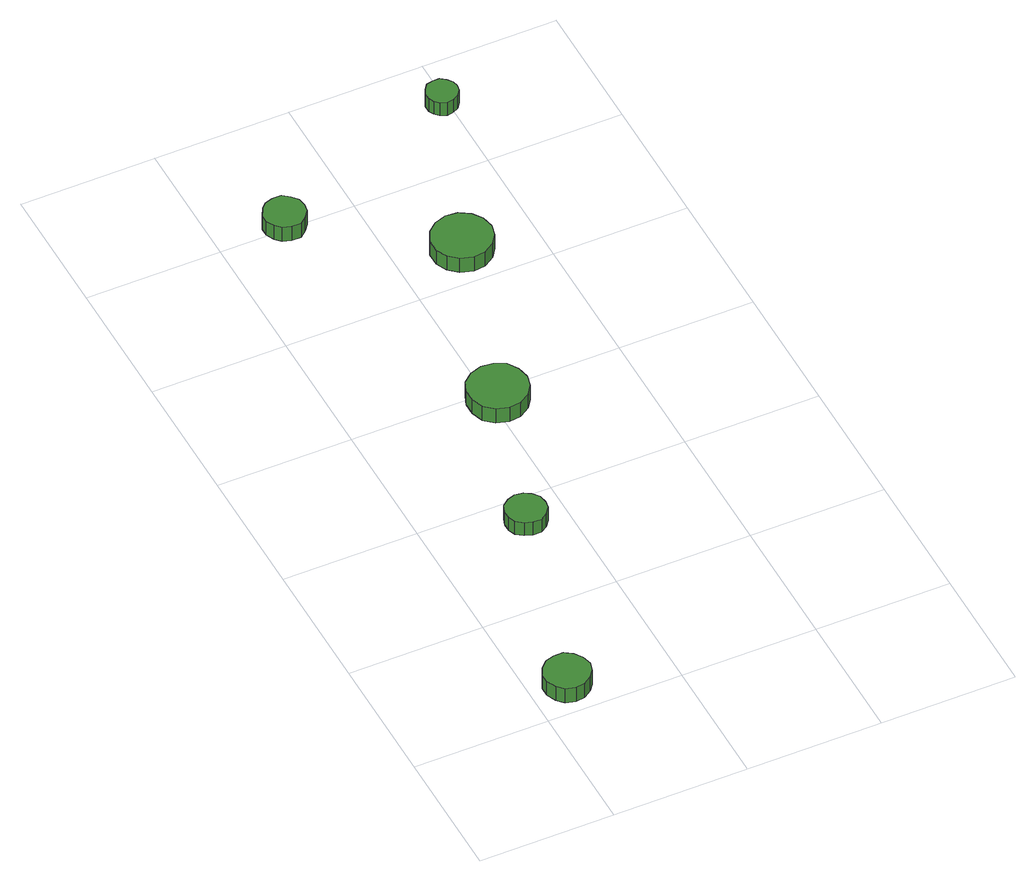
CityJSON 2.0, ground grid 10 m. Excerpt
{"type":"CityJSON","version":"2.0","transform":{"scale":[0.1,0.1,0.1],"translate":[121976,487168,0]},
"CityObjects":{
"tree1":{"type":"SolitaryVegetationObject","attributes":{"function":"something"},"geometry":[{"type":"MultiSurface","lod":"1","boundaries":[[[0,1,2,3,4,5,6,7,8,9,10,11,12,13,14]],[[15,16,17,18,19,20,21,22,23,24,25,26,27,28,29]],[[0,29,28,1]],[[1,28,27,2]],[[2,27,26,3]],[[3,26,25,4]],[[4,25,24,5]],[[5,24,23,6]],[[6,23,22,7]],[[7,22,21,8]],[[8,21,20,9]],[[9,20,19,10]],[[10,19,18,11]],[[11,18,17,12]],[[12,17,16,13]],[[13,16,15,14]],[[14,15,29,0]]]}]},
"tree2":{"type":"SolitaryVegetationObject","attributes":{"function":"something"},"geometry":[{"type":"MultiSurface","lod":"1","boundaries":[[[30,31,32,33,34,35,36,37,38,39,40,41,42,43,44]],[[45,46,47,48,49,50,51,52,53,54,55,56,57,58,59]],[[30,59,58,31]],[[31,58,57,32]],[[32,57,56,33]],[[33,56,55,34]],[[34,55,54,35]],[[35,54,53,36]],[[36,53,52,37]],[[37,52,51,38]],[[38,51,50,39]],[[39,50,49,40]],[[40,49,48,41]],[[41,48,47,42]],[[42,47,46,43]],[[43,46,45,44]],[[44,45,59,30]]]}]},
"tree3":{"type":"SolitaryVegetationObject","attributes":{"function":"something"},"geometry":[{"type":"MultiSurface","lod":"1","boundaries":[[[60,61,62,63,64,65,66,67,68,69,70,71,72,73,74]],[[75,76,77,78,79,80,81,82,83,84,85,86,87,88,89]],[[60,89,88,61]],[[61,88,87,62]],[[62,87,86,63]],[[63,86,85,64]],[[64,85,84,65]],[[65,84,83,66]],[[66,83,82,67]],[[67,82,81,68]],[[68,81,80,69]],[[69,80,79,70]],[[70,79,78,71]],[[71,78,77,72]],[[72,77,76,73]],[[73,76,75,74]],[[74,75,89,60]]]}]},
"tree4":{"type":"SolitaryVegetationObject","attributes":{"function":"something"},"geometry":[{"type":"MultiSurface","lod":"1","boundaries":[[[90,91,92,93,94,95,96,97,98,99,100,101,102,103,104]],[[105,106,107,108,109,110,111,112,113,114,115,116,117,118,119]],[[90,119,118,91]],[[91,118,117,92]],[[92,117,116,93]],[[93,116,115,94]],[[94,115,114,95]],[[95,114,113,96]],[[96,113,112,97]],[[97,112,111,98]],[[98,111,110,99]],[[99,110,109,100]],[[100,109,108,101]],[[101,108,107,102]],[[102,107,106,103]],[[103,106,105,104]],[[104,105,119,90]]]}]},
"tree5":{"type":"SolitaryVegetationObject","attributes":{"function":"something"},"geometry":[{"type":"MultiSurface","lod":"1","boundaries":[[[120,121,122,123,124,125,126,127,128,129,130,131,132,133,134]],[[135,136,137,138,139,140,141,142,143,144,145,146,147,148,149]],[[120,149,148,121]],[[121,148,147,122]],[[122,147,146,123]],[[123,146,145,124]],[[124,145,144,125]],[[125,144,143,126]],[[126,143,142,127]],[[127,142,141,128]],[[128,141,140,129]],[[129,140,139,130]],[[130,139,138,131]],[[131,138,137,132]],[[132,137,136,133]],[[133,136,135,134]],[[134,135,149,120]]]}]},
"tree6":{"type":"SolitaryVegetationObject","attributes":{"function":"something"},"geometry":[{"type":"MultiSurface","lod":"1","boundaries":[[[150,151,152,153,154,155,156,157,158,159,160,161,162,163,164]],[[165,166,167,168,169,170,171,172,173,174,175,176,177,178,179]],[[150,179,178,151]],[[151,178,177,152]],[[152,177,176,153]],[[153,176,175,154]],[[154,175,174,155]],[[155,174,173,156]],[[156,173,172,157]],[[157,172,171,158]],[[158,171,170,159]],[[159,170,169,160]],[[160,169,168,161]],[[161,168,167,162]],[[162,167,166,163]],[[163,166,165,164]],[[164,165,179,150]]]}]}
},
"vertices":[
[42,21,19],[40,28,19],[36,34,19],[30,38,19],[23,38,19],[16,36,19],[11,31,19],[8,25,19],[8,18,19],[11,11,19],[16,6,19],[23,4,19],[30,5,19],[36,9,19],[40,14,19],[40,14,6],[36,9,6],[30,5,6],[23,4,6],[16,6,6],[11,11,6],[8,18,6],[8,25,6],[11,31,6],[16,36,6],[23,38,6],[30,38,6],[36,34,6],[40,28,6],[42,21,6],
[83,173,19],[82,179,19],[78,184,19],[73,187,19],[67,188,19],[61,186,19],[56,182,19],[54,176,19],[54,170,19],[56,165,19],[61,161,19],[67,159,19],[73,159,19],[78,162,19],[82,167,19],[82,167,7],[78,162,7],[73,159,7],[67,159,7],[61,161,7],[56,165,7],[54,170,7],[54,176,7],[56,182,7],[61,186,7],[67,188,7],[73,187,7],[78,184,7],[82,179,7],[83,173,7],
[127,291,14],[125,300,14],[120,308,14],[112,312,14],[103,313,14],[94,310,14],[87,304,14],[84,296,14],[84,287,14],[87,278,14],[94,272,14],[103,269,14],[112,270,14],[120,275,14],[125,282,14],[125,282,1],[120,275,1],[112,270,1],[103,269,1],[94,272,1],[87,278,1],[84,287,1],[84,296,1],[87,304,1],[94,310,1],[103,313,1],[112,312,1],[120,308,1],[125,300,1],[127,291,1],
[65,504,14],[64,510,14],[60,515,14],[55,519,14],[48,519,14],[42,517,14],[38,513,14],[35,507,14],[35,501,14],[38,495,14],[42,491,14],[48,489,14],[55,489,14],[60,493,14],[64,498,14],[64,498,1],[60,493,1],[55,489,1],[48,489,1],[42,491,1],[38,495,1],[35,501,1],[35,507,1],[38,513,1],[42,517,1],[48,519,1],[55,519,1],[60,515,1],[64,510,1],[65,504,1],
[169,431,14],[167,440,14],[162,447,14],[154,452,14],[145,453,14],[136,450,14],[129,444,14],[125,436,14],[125,426,14],[129,418,14],[136,412,14],[145,409,14],[154,410,14],[162,415,14],[167,422,14],[167,422,1],[162,415,1],[154,410,1],[145,409,1],[136,412,1],[129,418,1],[125,426,1],[125,436,1],[129,444,1],[136,450,1],[145,453,1],[154,452,1],[162,447,1],[167,440,1],[169,431,1],
[206,559,17],[205,563,17],[202,567,17],[198,570,17],[193,570,17],[188,569,17],[185,565,17],[183,561,17],[183,556,17],[185,552,17],[188,549,17],[193,547,17],[198,548,17],[202,550,17],[205,554,17],[205,554,5],[202,550,5],[198,548,5],[193,547,5],[188,549,5],[185,552,5],[183,556,5],[183,561,5],[185,565,5],[188,569,5],[193,570,5],[198,570,5],[202,567,5],[205,563,5],[206,559,5]
]}
